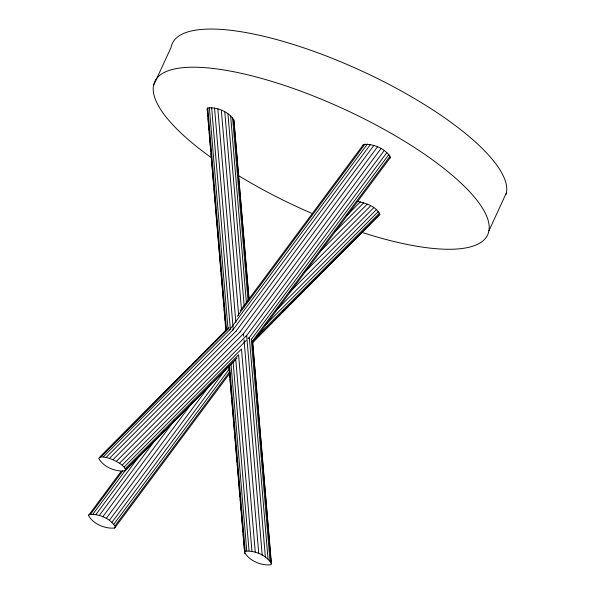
<?xml version="1.0" encoding="UTF-8"?>
<svg xmlns="http://www.w3.org/2000/svg" width="595" height="595" viewBox="0 0 595 595"><rect width="100%" height="100%" fill="white"/><g stroke="black" fill="none" stroke-linecap="round" stroke-linejoin="round"><path stroke-width="0.89" d="M153.473 85.673L171.025 47.503A183.245 54.19 24.7 0 1 351.281 66.305A183.245 54.19 24.7 0 1 506.077 194.394M488.926 230.815L506.479 192.646M223.237 333.193L225.855 330.56L207.149 108.9L207.804 107.955C217.264 106.907 229.477 111.979 233.984 120.51L249.03 298.757M207.804 107.955L226.517 329.615L98.71 458.351C103.218 466.882 115.43 471.954 124.883 470.898L235.077 360.146M88.521 515.463L89.176 514.526C98.636 513.47 110.849 518.543 115.356 527.073L114.694 528.018C105.241 529.067 93.028 523.994 88.521 515.463L121.254 471.255M124.883 470.898L237.041 357.9M362.801 145.485L363.478 144.511C373.214 143.432 385.783 148.653 390.424 157.437L389.747 158.404M357.491 201.355C365.642 203.185 376.181 206.257 379.841 214.379L252.689 342.452M244.567 552.22L245.229 551.275C254.682 550.226 266.895 555.299 271.402 563.829L270.74 564.767C261.287 565.823 249.074 560.75 244.567 552.22L228.822 365.657M223.564 333.245L226.881 328.775M240.157 310.865L363.478 144.511M90.708 514.043L122.786 470.771M227.327 329.779L228.986 327.54M237.286 316.347L365.055 144.02M93.006 514.058L126.75 468.548M229.655 329.786L367.413 144.035M95.907 514.556L139.074 456.372M232.6 330.299L370.402 144.548M99.224 515.523L154.581 440.925M235.962 331.274L373.816 145.537M102.719 516.869L174.573 420.107M239.911 332.114L377.416 146.935M106.17 518.528L192.594 402.19M243.013 334.323L380.964 148.631M109.324 520.365L211.299 383.165M246.218 336.19L384.221 150.528M111.979 522.261L227.29 367.197M248.911 338.124L386.951 152.484M113.95 524.098L229.611 368.617M251.306 339.447L388.981 154.373M115.103 525.742L229.343 372.202M252.079 341.642L390.164 156.061M114.694 528.018L230.153 372.812M252.339 343.003L390.424 157.437M100.674 456.372L189.812 366.788M192.43 364.155L196.365 360.198M198.983 357.565L202.917 353.616M204.881 351.638L208.815 347.681M210.779 345.71L215.368 341.099M217.339 339.12L221.92 334.509M99.365 457.406L100.897 456.93L228.049 329.139L209.336 107.479M100.897 456.93L103.195 456.938L230.339 329.147L211.634 107.487M103.195 456.938L106.096 457.443L233.247 329.652L214.535 107.992M346.699 215.628L360.392 201.861M106.096 457.443L109.413 458.403L236.557 330.612M334.888 231.79L363.709 202.821M109.413 458.403L112.909 459.757L240.06 331.965M320.705 250.912L367.204 204.174M112.909 459.757L116.352 461.408L243.504 333.617L243.727 336.272M304.06 272.755L370.655 205.825M116.352 461.408L119.513 463.252L246.665 335.461L265.37 557.121M289.267 292.643L373.809 207.67M119.513 463.252L122.168 465.149L246.151 340.541M248.048 338.629L249.32 337.358L268.025 559.017M275.53 311.014L376.464 209.566M125.545 469.961L124.139 466.986L241.496 349.027L258.766 553.625M265.05 325.361L378.435 211.404M125.292 468.622L238.595 354.746L255.27 552.272M257.025 336.22L379.588 213.04M161.818 432.721L163.774 430.758M282.618 311.311L283.927 309.995M379.841 214.379L252.689 342.17L271.402 563.829M122.168 465.149L124.139 466.986M207.149 108.9L207.402 110.231M233.731 119.171L249 300.088M252.436 340.831L271.149 562.491M232.578 117.535L248.07 301.085M251.283 339.195L269.996 560.854M230.607 115.698L246.464 303.539M227.952 113.801L244.248 306.827M224.791 111.957L241.481 309.608M244.024 339.805L262.216 555.276M221.347 110.306L238.655 315.343M217.852 108.952L235.858 322.304M235.739 359.209L251.953 551.312M233.121 362.117L249.052 550.806M231.001 364.185L246.754 550.799M229.536 365.36L245.229 551.275M207.476 111.153L207.945 116.702M208.101 118.546L209.113 130.55M209.269 132.402L209.738 137.943M209.894 139.788L210.905 151.792M211.061 153.644L212.705 173.033M212.854 174.885L213.873 186.889M214.029 188.741L215.665 208.131M215.821 209.983L217.458 229.373M217.614 231.224L218.625 243.229M218.782 245.073L220.418 264.47M220.574 266.322L221.042 271.863M221.199 273.707L224.003 306.961M224.159 308.805L225.178 320.809M225.334 322.661L226.033 330.969M229.008 366.178L229.938 377.252M230.094 379.104L231.73 398.486M231.886 400.331L232.355 405.872M232.511 407.716L233.523 419.713M233.679 421.558L234.69 433.562M234.846 435.406L235.315 440.947M235.471 442.792L236.483 454.788M236.639 456.633L237.108 462.174M237.264 464.018L238.275 476.022M238.431 477.867L240.068 497.249M240.224 499.093L240.692 504.634M240.849 506.479L241.235 511.098M241.392 512.942L243.028 532.324M243.184 534.169L243.653 539.71M243.809 541.554L244.82 553.551M210.556 157.125A183.245 54.19 24.7 0 1 219.451 69.28A183.245 54.19 24.7 0 1 472.549 194.959A183.245 54.19 24.7 0 1 362.392 232.519M311.393 213.203A183.245 54.19 24.7 0 1 237.799 175.183"/></g></svg>
